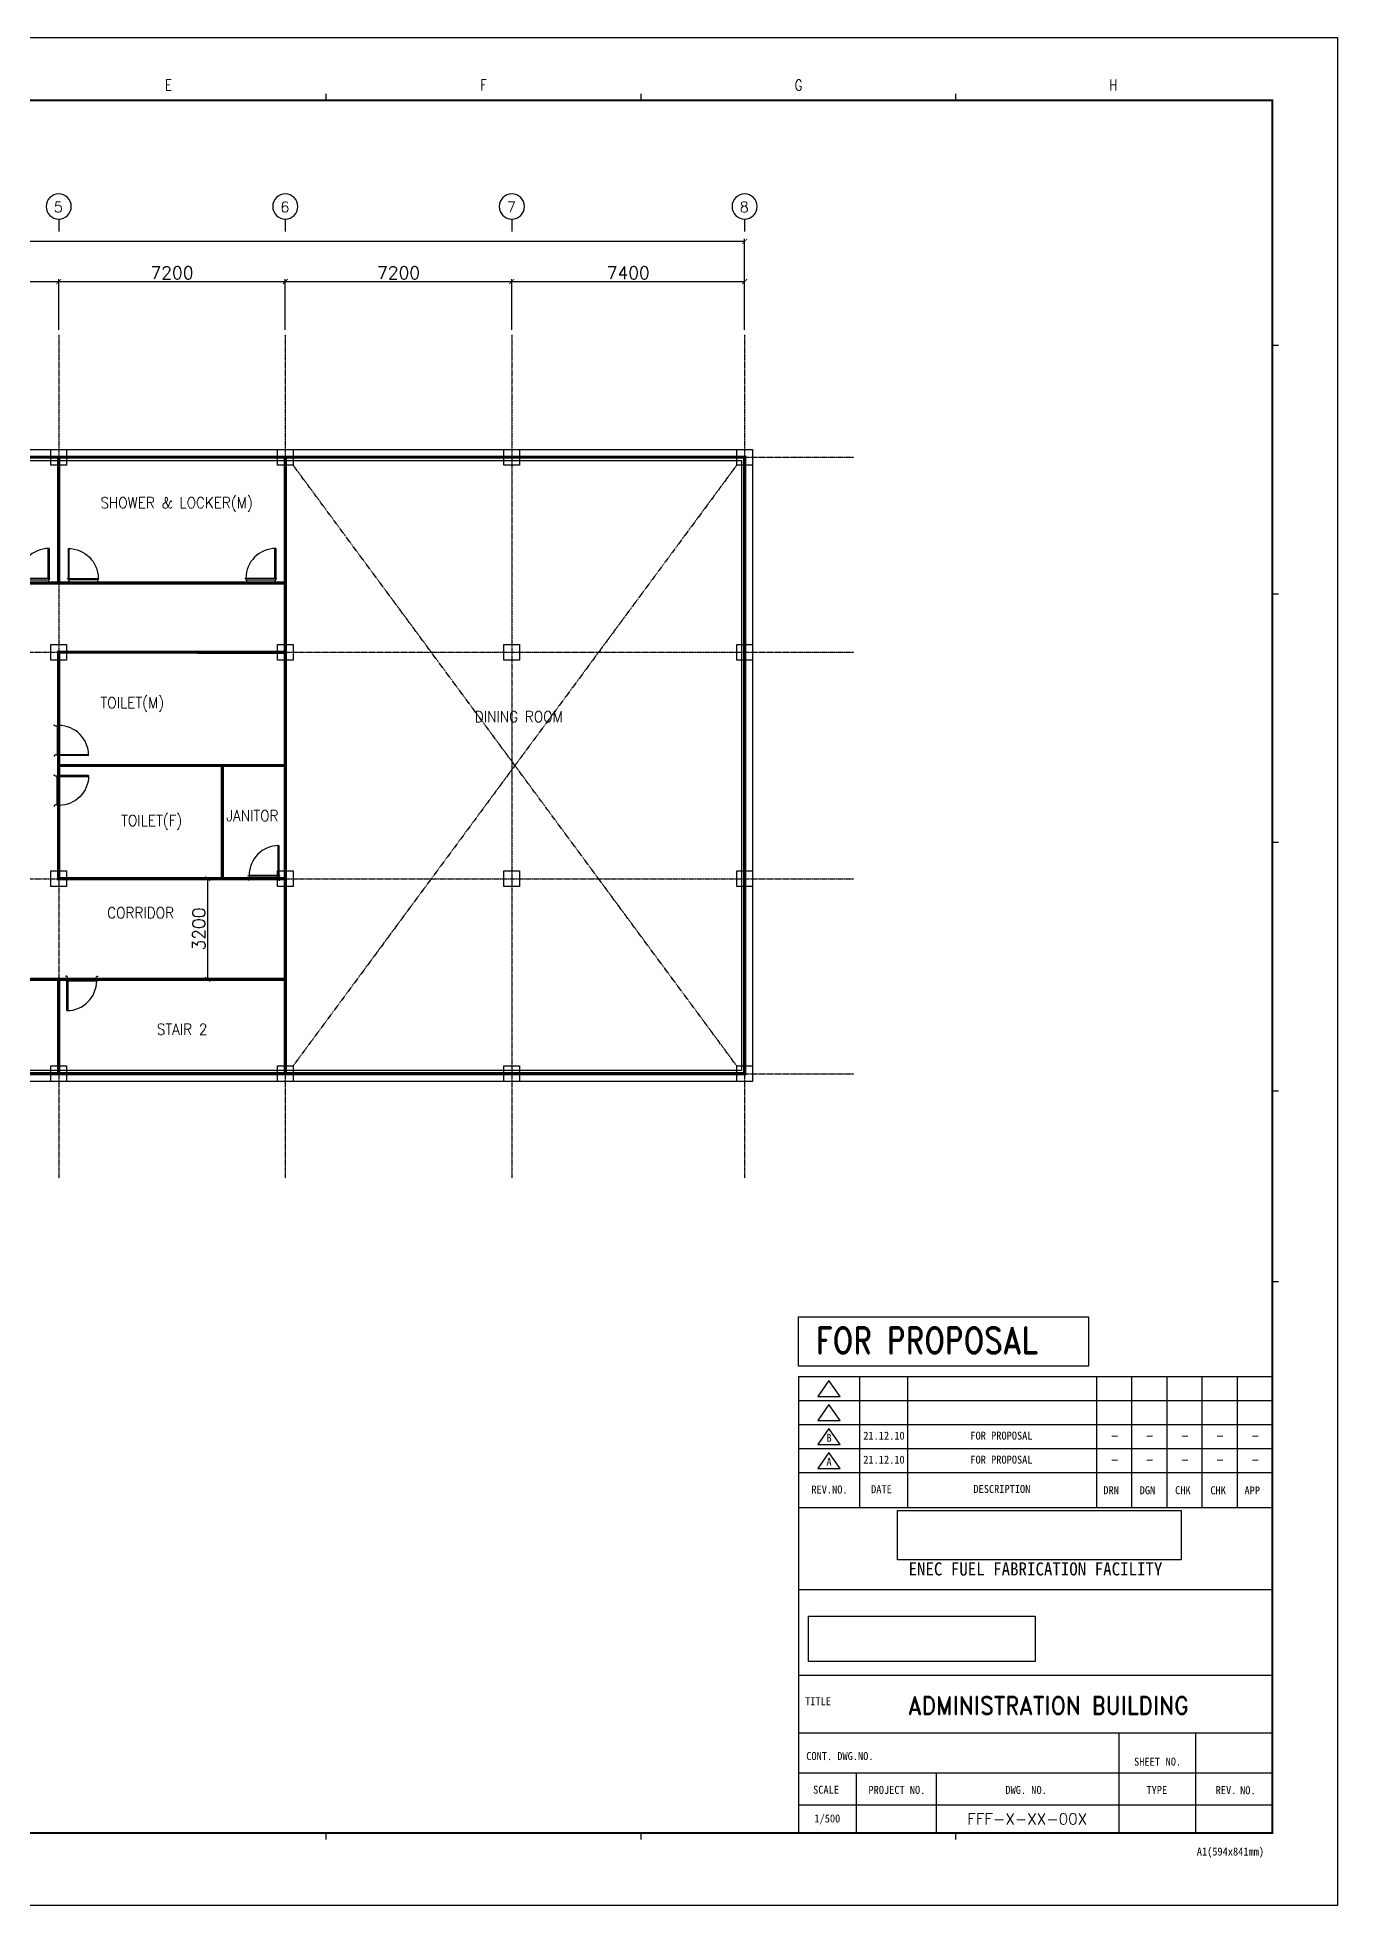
# Model space of a CAD drawing. Header units: millimetres. Extents: x -232466 to 860779, y -177975 to 311634.
# Drawn here: x 128976 to 170303, y -86240 to -26840 of the extents above; entities that cross this region are included whole.
import ezdxf
from ezdxf.enums import TextEntityAlignment as Align

# ---------------------------------------------------------------- set-up
doc = ezdxf.new("R2010")
doc.units = ezdxf.units.MM
doc.header["$XCLIPFRAME"] = 2
doc.linetypes.add('AXES', pattern=[50.8, 31.75, -6.35, 6.35, -6.35])
doc.linetypes.add('CENTER', pattern=[2, 1.25, -0.25, 0.25, -0.25])
doc.layers.add('0 외형선', color=3, linetype='Continuous', lineweight=25)
doc.layers.add('TEXT', color=7, linetype='Continuous', lineweight=15)
for name, color, linetype in [('Center Line', 1, 'CENTER'), ('COL', 2, 'Continuous'), ('dim', 7, 'Continuous'), ('DOOR', 4, 'Continuous'), ('G', 3, 'Continuous'), ('SYM', 7, 'Continuous'), ('TITLEBOX', 7, 'Continuous'), ('TXT', 2, 'Continuous')]:
    doc.layers.add(name, color=color, linetype=linetype)
doc.styles.add('RD20', font='ROMAND.SHX', dxfattribs={"width": 0.8, "height": 2})
doc.styles.add('RD6', font='ROMAND.shx', dxfattribs={"width": 0.83, "height": 6})
doc.styles.add('ROMAND', font='romand')
doc.styles.add('RomanS', font='romans.shx')
doc.styles.add('TBOX', font='romans.shx')
doc.styles.add('돋움체', font='')
doc.styles.get('돋움체').set_extended_font_data('DotumChe')
doc.dimstyles.new('HYUNDAI', dxfattribs={"dimscale": 120, "dimtxt": 3, "dimasz": 3, "dimexe": 1, "dimexo": 2, "dimgap": 1, "dimtad": 1, "dimdec": 0, "dimdsep": 46, "dimtxsty": 'RomanS', "dimcen": 0, "dimclrd": 256, "dimclre": 256, "dimclrt": 3, "dimadec": 0, "dimazin": 0, "dimtfac": 1, "dimtdec": 0, "dimtix": 1, "dimtmove": 2, "dimatfit": 3, "dimfxl": 1, "dimtvp": 1, "dimtolj": 1, "dimarcsym": 0})
picture_1 = doc.add_image_def('image1', size_in_pixel=(850, 283))
picture_2 = doc.add_image_def('image2.jpg', size_in_pixel=(500, 87))

# ---------------------------------------------------------------- blocks, each defined once
blk = doc.blocks.new('_ArchTick')
at = {"color": 0, "linetype": 'ByBlock', "const_width": 0.15}
blk.add_lwpolyline([(-0.5, -0.5), (0.5, 0.5)], dxfattribs=at)
blk = doc.blocks.new('*D117')
at = {"layer": 'Defpoints', "color": 0}
for p in [(151455, -33324), (100655, -36302), (151455, -36302)]:
    blk.add_point(p, dxfattribs=at)
at = {"layer": 'dim', "lineweight": -2}
for p, q in [((100655, -36142), (100655, -33244)), ((151455, -36142), (151455, -33244)), ((100655, -33324), (151455, -33324))]:
    blk.add_line(p, q, dxfattribs=at)
at = {"layer": 'dim', "lineweight": -2, "xscale": 160, "yscale": 160, "zscale": 160, "rotation": 180}
blk.add_blockref('_ArchTick', (100655, -33324), dxfattribs=at)
at = {"layer": 'dim', "lineweight": -2, "xscale": 160, "yscale": 160, "zscale": 160}
blk.add_blockref('_ArchTick', (151455, -33324), dxfattribs=at)
at = {"layer": 'dim', "color": 0, "insert": (126055, -33044), "char_height": 400, "attachment_point": 5, "style": 'RomanS', "bg_fill": 3, "box_fill_scale": 1.1, "bg_fill_color": 257, "bg_fill_transparency": 0}
blk.add_mtext('\\A1;50800', dxfattribs=at)
blk = doc.blocks.new('*D120')
at = {"layer": 'Defpoints', "color": 0}
for p in [(129655, -34603), (122455, -36302), (129655, -36302)]:
    blk.add_point(p, dxfattribs=at)
at = {"layer": 'dim', "lineweight": -2}
for p, q in [((122455, -36142), (122455, -34523)), ((122455, -34603), (129655, -34603)), ((129655, -36142), (129655, -34523))]:
    blk.add_line(p, q, dxfattribs=at)
at = {"layer": 'dim', "lineweight": -2, "xscale": 160, "yscale": 160, "zscale": 160, "rotation": 180}
blk.add_blockref('_ArchTick', (122455, -34603), dxfattribs=at)
at = {"layer": 'dim', "lineweight": -2, "xscale": 160, "yscale": 160, "zscale": 160}
blk.add_blockref('_ArchTick', (129655, -34603), dxfattribs=at)
at = {"layer": 'dim', "color": 0, "insert": (126055, -34323), "char_height": 400, "attachment_point": 5, "style": 'RomanS', "bg_fill": 3, "box_fill_scale": 1.1, "bg_fill_color": 257, "bg_fill_transparency": 0}
blk.add_mtext('\\A1;7200', dxfattribs=at)
blk = doc.blocks.new('*D121')
at = {"layer": 'Defpoints', "color": 0}
for p in [(136855, -34603), (129655, -36302), (136855, -36302)]:
    blk.add_point(p, dxfattribs=at)
at = {"layer": 'dim', "lineweight": -2}
for p, q in [((129655, -36142), (129655, -34523)), ((129655, -34603), (136855, -34603)), ((136855, -36142), (136855, -34523))]:
    blk.add_line(p, q, dxfattribs=at)
at = {"layer": 'dim', "lineweight": -2, "xscale": 160, "yscale": 160, "zscale": 160, "rotation": 180}
blk.add_blockref('_ArchTick', (129655, -34603), dxfattribs=at)
at = {"layer": 'dim', "lineweight": -2, "xscale": 160, "yscale": 160, "zscale": 160}
blk.add_blockref('_ArchTick', (136855, -34603), dxfattribs=at)
at = {"layer": 'dim', "color": 0, "insert": (133255, -34323), "char_height": 400, "attachment_point": 5, "style": 'RomanS', "bg_fill": 3, "box_fill_scale": 1.1, "bg_fill_color": 257, "bg_fill_transparency": 0}
blk.add_mtext('\\A1;7200', dxfattribs=at)
blk = doc.blocks.new('*D122')
at = {"layer": 'Defpoints', "color": 0}
for p in [(151455, -34603), (144055, -36302), (151455, -36302)]:
    blk.add_point(p, dxfattribs=at)
at = {"layer": 'dim', "lineweight": -2}
for p, q in [((144055, -36142), (144055, -34523)), ((144055, -34603), (151455, -34603)), ((151455, -36142), (151455, -34523))]:
    blk.add_line(p, q, dxfattribs=at)
at = {"layer": 'dim', "lineweight": -2, "xscale": 160, "yscale": 160, "zscale": 160, "rotation": 180}
blk.add_blockref('_ArchTick', (144055, -34603), dxfattribs=at)
at = {"layer": 'dim', "lineweight": -2, "xscale": 160, "yscale": 160, "zscale": 160}
blk.add_blockref('_ArchTick', (151455, -34603), dxfattribs=at)
at = {"layer": 'dim', "color": 0, "insert": (147755, -34323), "char_height": 400, "attachment_point": 5, "style": 'RomanS', "bg_fill": 3, "box_fill_scale": 1.1, "bg_fill_color": 257, "bg_fill_transparency": 0}
blk.add_mtext('\\A1;7400', dxfattribs=at)
blk = doc.blocks.new('*D124')
at = {"layer": 'Defpoints', "color": 0}
for p in [(144055, -34603), (136855, -36302), (144055, -36302)]:
    blk.add_point(p, dxfattribs=at)
at = {"layer": 'dim', "lineweight": -2}
for p, q in [((136855, -36142), (136855, -34523)), ((136855, -34603), (144055, -34603)), ((144055, -36142), (144055, -34523))]:
    blk.add_line(p, q, dxfattribs=at)
at = {"layer": 'dim', "lineweight": -2, "xscale": 160, "yscale": 160, "zscale": 160, "rotation": 180}
blk.add_blockref('_ArchTick', (136855, -34603), dxfattribs=at)
at = {"layer": 'dim', "lineweight": -2, "xscale": 160, "yscale": 160, "zscale": 160}
blk.add_blockref('_ArchTick', (144055, -34603), dxfattribs=at)
at = {"layer": 'dim', "color": 0, "insert": (140455, -34323), "char_height": 400, "attachment_point": 5, "style": 'RomanS', "bg_fill": 3, "box_fill_scale": 1.1, "bg_fill_color": 257, "bg_fill_transparency": 0}
blk.add_mtext('\\A1;7200', dxfattribs=at)
blk = doc.blocks.new('SD1')
at = {"color": 8}
for p, q in [((-55, 200), (-975, 200)), ((-955, 155), (-45, 155))]:
    blk.add_line(p, q, dxfattribs=at)
for points in [[(-25, 1150), (-25, 200), (-55, 200), (-55, 1150)], [(-1000, 180), (-1000, 200), (-975, 200), (-975, 155), (-955, 155), (-955, 95), (-975, 50), (-1000, 50), (-1000, 70)], [(0, 180), (0, 200), (-25, 200), (-25, 155), (-45, 155), (-45, 95), (-25, 50), (0, 50), (0, 70)]]:
    blk.add_lwpolyline(points)
blk.add_arc((-25, 200), 950, 90, 180)
blk = doc.blocks.new('*D133')
at = {"layer": 'Defpoints', "color": 0}
for p in [(133515, -53590), (134389, -53590), (133515, -56790)]:
    blk.add_point(p, dxfattribs=at)
at = {"layer": 'dim', "lineweight": -2}
for p, q in [((133675, -53590), (134469, -53590)), ((134389, -56790), (134389, -53590)), ((133675, -56790), (134469, -56790))]:
    blk.add_line(p, q, dxfattribs=at)
at = {"layer": 'dim', "lineweight": -2, "xscale": 160, "yscale": 160, "zscale": 160}
for p, rotation in [((134389, -53590), 90), ((134389, -56790), 270)]:
    blk.add_blockref('_ArchTick', p, dxfattribs=dict(at, rotation=rotation))
at = {"layer": 'dim', "color": 0, "insert": (134109, -55190), "char_height": 400, "attachment_point": 5, "rotation": 90, "style": 'RomanS', "bg_fill": 3, "box_fill_scale": 1.1, "bg_fill_color": 257, "bg_fill_transparency": 0}
blk.add_mtext('\\A1;3200', dxfattribs=at)
blk = doc.blocks.new('주열')
at = {"layer": 'SYM'}
blk.add_line((0, 600), (0, 0), dxfattribs=at)
blk.add_circle((0, 1200), 600, dxfattribs=at)

msp = doc.modelspace()

# ---------------------------------------------------------------- linework, layer by layer
msp.add_line((168228.6, -83030.9), (168228.6, -83946.7))
at = {"layer": '0 외형선', "linetype": 'Continuous', "const_width": 100}
for points in [[(126057.5, -40190.1), (129654.6, -40190.1), (129654.6, -44190.1), (126057.5, -44190.1)], [(129654.9, -40190.1), (136854.6, -40190.1), (136854.6, -44190.1), (129654.9, -44190.1)], [(136854.6, -40190.1), (151454.3, -40190.1), (151455.5, -59790.1), (136854.6, -59790.1)], [(129653.4, -46390.1), (136853.2, -46390.2), (136853.1, -49990.1), (129653.4, -49990.1)], [(129653.4, -49990.1), (134853.8, -49990.1), (134853.8, -53590.1), (129653.4, -53590.1)], [(134853.8, -49990.1), (136853.8, -49990.1), (136853.8, -53590.1), (134853.8, -53590.1)], [(122457.5, -56790.1), (129654.6, -56790.1), (129654.6, -59790.1), (122457.5, -59790.1)], [(129653.2, -56790.1), (136853.2, -56790.1), (136853.2, -59790.1), (129653.2, -59790.1)]]:
    msp.add_lwpolyline(points, close=True, dxfattribs=at)
msp.add_lwpolyline([(129654.2, -40190.1), (133254.6, -40190.1)], dxfattribs=at)
at = {"layer": 'Center Line', "linetype": 'AXES'}
for p, q in [((96086, -40190.1), (154927.2, -40190.1)), ((151204.3, -40440.1), (137104.6, -59540.1)), ((151203.1, -59540.1), (137104.6, -40440.1)), ((96086, -46390.1), (154927.2, -46390.1)), ((96086, -53590.1), (154927.2, -53590.1)), ((96086, -59790.1), (154927.2, -59790.1))]:
    msp.add_line(p, q, dxfattribs=at)
at = {"layer": 'COL'}
for points in [[(129404.2, -40440.1), (129404.2, -39940.1), (129904.2, -39940.1), (129904.2, -40440.1)], [(136604.6, -40440.1), (136604.6, -39940.1), (137104.6, -39940.1), (137104.6, -40440.1)], [(143804.6, -40440.1), (143804.6, -39940.1), (144304.6, -39940.1), (144304.6, -40440.1)], [(151204.3, -40440.1), (151204.3, -39940.1), (151704.3, -39940.1), (151704.3, -40440.1)], [(129404.6, -46640.1), (129404.6, -46140.1), (129904.6, -46140.1), (129904.6, -46640.1)], [(136604.6, -46640.1), (136604.6, -46140.1), (137104.6, -46140.1), (137104.6, -46640.1)], [(143804.6, -46640.1), (143804.6, -46140.1), (144304.6, -46140.1), (144304.6, -46640.1)], [(151204.6, -46640.1), (151204.6, -46140.1), (151704.6, -46140.1), (151704.6, -46640.1)], [(129404.6, -53840.1), (129404.6, -53340.1), (129904.6, -53340.1), (129904.6, -53840.1)], [(136604.6, -53840.1), (136604.6, -53340.1), (137104.6, -53340.1), (137104.6, -53840.1)], [(143804.6, -53840.1), (143804.6, -53340.1), (144304.6, -53340.1), (144304.6, -53840.1)], [(151204.6, -53840.1), (151204.6, -53340.1), (151704.6, -53340.1), (151704.6, -53840.1)], [(129404.6, -60040.1), (129404.6, -59540.1), (129904.6, -59540.1), (129904.6, -60040.1)], [(136604.6, -60040.1), (136604.6, -59540.1), (137104.6, -59540.1), (137104.6, -60040.1)], [(143803.1, -60040.1), (143803.1, -59540.1), (144303.1, -59540.1), (144303.1, -60040.1)], [(151203.1, -60040.1), (151203.1, -59540.1), (151703.1, -59540.1), (151703.1, -60040.1)]]:
    msp.add_lwpolyline(points, close=True, dxfattribs=at)
at = {"layer": 'TITLEBOX', "color": 4, "linetype": 'Continuous'}
for p, q in [((138152.6, -28840.1), (138152.6, -28640.1)), ((138152.6, -28840.1), (138152.6, -28640.1)), ((148166.3, -28840.1), (148166.3, -28640.1)), ((148166.3, -28840.1), (148166.3, -28640.1)), ((158166.3, -28840.1), (158166.3, -28640.1)), ((158166.3, -28840.1), (158166.3, -28640.1)), ((168428.6, -36640.1), (168228.6, -36640.1)), ((168428.6, -44540.1), (168228.6, -44540.1)), ((168428.6, -52440.1), (168228.6, -52440.1)), ((168428.6, -60340.1), (168228.6, -60340.1)), ((168428.6, -66402.8), (168228.6, -66402.8)), ((138152.6, -84140.2), (138152.6, -83940.2)), ((138152.6, -84140.2), (138152.6, -83940.2)), ((148166.3, -84140.2), (148166.3, -83940.2)), ((148166.3, -84140.2), (148166.3, -83940.2)), ((158166.3, -84140.2), (158166.3, -83940.2))]:
    msp.add_line(p, q, dxfattribs=at)
at = {"layer": 'TITLEBOX', "color": 30, "linetype": 'Continuous'}
for p, q in [((153168.4, -67524.9), (162379.7, -67524.9)), ((153168.4, -69087.6), (153168.4, -67524.9)), ((162379.7, -67524.9), (162379.7, -69087.6)), ((162379.7, -69087.6), (153168.4, -69087.6)), ((158166.3, -84140.2), (158166.3, -83940.2))]:
    msp.add_line(p, q, dxfattribs=at)
at = {"layer": 'TITLEBOX'}
for p, q in [((153168.4, -69413.4), (168228.6, -69413.4)), ((153168.4, -69413.4), (153168.4, -83946.7)), ((153168.4, -69413.4), (168228.6, -69413.4)), ((153168.4, -69413.4), (153168.4, -83946.7)), ((155101.8, -69413.4), (155101.8, -73585.5)), ((155101.8, -69413.4), (155101.8, -73585.5)), ((156628.2, -69413.4), (156628.2, -73585.5)), ((156628.2, -69413.4), (156628.2, -73585.5)), ((162636.3, -69417.1), (162636.3, -73585.5)), ((162636.3, -69417.1), (162636.3, -73585.5)), ((163754.8, -69417.1), (163754.8, -73585.5)), ((163754.8, -69417.1), (163754.8, -73585.5)), ((164873.3, -69417.1), (164873.3, -73585.5)), ((164873.3, -69417.1), (164873.3, -73585.5)), ((165991.7, -69417.1), (165991.7, -73585.5)), ((165991.7, -69417.1), (165991.7, -73585.5)), ((167110.2, -69417.1), (167110.2, -73585.5)), ((167110.2, -69417.1), (167110.2, -73585.5)), ((154135.1, -69540.6), (153778.9, -70049.4)), ((154135.1, -69540.6), (153778.9, -70049.4)), ((153778.9, -70049.4), (154491.3, -70049.4)), ((153778.9, -70049.4), (154491.3, -70049.4)), ((154491.3, -70049.4), (154135.1, -69540.6)), ((154491.3, -70049.4), (154135.1, -69540.6)), ((153168.4, -70176.6), (168228.6, -70176.6)), ((153168.4, -70176.6), (168228.6, -70176.6)), ((154135.1, -70303.8), (153778.9, -70812.6)), ((154135.1, -70303.8), (153778.9, -70812.6)), ((154491.3, -70812.6), (154135.1, -70303.8)), ((154491.3, -70812.6), (154135.1, -70303.8)), ((153168.4, -70939.8), (168228.6, -70939.8)), ((153168.4, -70939.8), (168228.6, -70939.8)), ((153778.9, -70812.6), (154491.3, -70812.6)), ((153778.9, -70812.6), (154491.3, -70812.6)), ((154135.1, -71067), (153778.9, -71575.8)), ((154135.1, -71067), (153778.9, -71575.8)), ((154491.3, -71575.8), (154135.1, -71067)), ((154491.3, -71575.8), (154135.1, -71067)), ((153168.4, -71703), (168228.6, -71703)), ((153168.4, -71703), (168228.6, -71703)), ((153778.9, -71575.8), (154491.3, -71575.8)), ((153778.9, -71575.8), (154491.3, -71575.8)), ((154135.1, -71830.2), (153778.9, -72338.9)), ((154135.1, -71830.2), (153778.9, -72338.9)), ((154491.3, -72338.9), (154135.1, -71830.2)), ((154491.3, -72338.9), (154135.1, -71830.2)), ((153168.4, -72466.1), (168228.6, -72466.1)), ((153168.4, -72466.1), (168228.6, -72466.1)), ((153778.9, -72338.9), (154491.3, -72338.9)), ((153778.9, -72338.9), (154491.3, -72338.9)), ((153168.4, -73585.5), (168228.6, -73585.5)), ((153168.4, -73585.5), (168228.6, -73585.5)), ((153168.4, -76184.6), (168228.6, -76184.6)), ((153168.4, -76184.6), (168228.6, -76184.6)), ((153168.4, -78909.7), (168228.6, -78909.7)), ((153168.4, -78909.7), (168228.6, -78909.7)), ((153168.4, -80741.3), (168228.6, -80741.3)), ((153168.4, -80741.3), (168228.6, -80741.3)), ((163344.2, -80741.3), (163344.2, -83946.7)), ((163344.2, -80741.3), (163344.2, -83946.7)), ((165786.4, -80741.3), (165786.4, -83946.7)), ((165786.4, -80741.3), (165786.4, -83946.7)), ((153168.4, -82013.3), (168228.6, -82013.3)), ((153168.4, -82013.3), (168228.6, -82013.3)), ((155000, -82013.3), (155000, -83946.7)), ((155000, -82013.3), (155000, -83946.7)), ((157544, -82013.3), (157544, -83946.7)), ((157544, -82013.3), (157544, -83946.7)), ((153168.4, -83030.9), (168228.6, -83030.9)), ((153168.4, -83030.9), (168228.6, -83030.9))]:
    msp.add_line(p, q, dxfattribs=at)
at = {"layer": 'TITLEBOX', "color": 30}
msp.add_line((168228.6, -83946.7), (168228.6, -83931.5), dxfattribs=at)
at = {"layer": 'TITLEBOX', "color": 7}
msp.add_lwpolyline([(86202.6, -26840.1), (170302.6, -26840.1), (170302.6, -86240.1), (86202.6, -86240.1)], close=True, dxfattribs=at)
at = {"layer": 'TITLEBOX', "color": 4, "const_width": 70}
msp.add_lwpolyline([(88202.6, -28840.1), (168228.6, -28840.1), (168228.6, -83931.5), (88202.6, -83931.5)], close=True, dxfattribs=at)

# ---------------------------------------------------------------- block references
at = {"layer": 'DOOR'}
for p in [(129371.3, -44240.1), (136576.9, -44240.1), (136679.9, -53685.1)]:
    msp.add_blockref('SD1', p, dxfattribs=at)
at = {"layer": 'DOOR', "xscale": -1}
msp.add_blockref('SD1', (129932.6, -44240.1), dxfattribs=at)
at = {"layer": 'DOOR'}
for p, rotation in [((129454.9, -49693.8), 270.0000000000002), ((129885.5, -56635.1), 180)]:
    msp.add_blockref('SD1', p, dxfattribs=dict(at, rotation=rotation))
at = {"layer": 'DOOR', "xscale": -1, "rotation": 269.9999999999998}
msp.add_blockref('SD1', (129454.9, -50286.3), dxfattribs=at)

# ---------------------------------------------------------------- texts
at = {"layer": 'G', "color": 3, "style": 'RomanS', "width": 0.9}
for s, p in [('SHOWER & LOCKER(M)', (133403.7, -41661)), ('TOILET(M)', (131994.5, -48020.4)), ('DINING ROOM', (144276.1, -48438.2)), ('TOILET(F)', (132610.2, -51765.6)), ('JANITOR', (135809.7, -51587.3)), ('CORRIDOR', (132257, -54673.8)), ('STAIR 2', (133576.4, -58377.3))]:
    msp.add_text(s, height=350, dxfattribs=at).set_placement(p, align=Align.MIDDLE)
at = {"layer": 'SYM', "style": 'ROMAND'}
for s, p in [('5', (129499, -32401.3)), ('6', (136699, -32401.3)), ('7', (143899, -32401.3)), ('8', (151299, -32401.3))]:
    msp.add_text(s, height=336.4, dxfattribs=at).set_placement(p)
at = {"layer": 'TEXT', "color": 7, "style": '돋움체'}
for s, height, p in [('B', 254.4, (154138.5, -71366.5)), ('21.12.10', 254.4, (155883.7, -71297.1)), ('FOR PROPOSAL', 254.396, (159618.1, -71297.1)), ('A', 254.4, (154138.5, -72129.7)), ('21.12.10', 254.4, (155883.7, -72060.3)), ('FOR PROPOSAL', 254.396, (159618.1, -72060.3))]:
    msp.add_text(s, height=height, dxfattribs=at).set_placement(p, align=Align.MIDDLE_CENTER)
msp.add_text('1/500', height=254.4, dxfattribs=at).set_placement((154084.2, -83488.8), align=Align.MIDDLE)
at = {"layer": 'TITLEBOX', "color": 4, "linetype": 'Continuous', "style": 'TBOX', "width": 0.75}
for s, p in [('E', (133039.6, -28533.5)), ('F', (143053.3, -28533.5)), ('G', (153053.3, -28533.5)), ('H', (163053.3, -28533.5))]:
    msp.add_text(s, height=350, dxfattribs=at).set_placement(p)
at = {"layer": 'TITLEBOX', "style": '돋움체'}
for s, height, p in [('REV.NO.', 254.4, (153576.6, -73136.8)), ('REV.NO.', 254.4, (153576.6, -73136.8)), ('DATE', 254.4, (155474.8, -73126.7)), ('DATE', 254.4, (155474.8, -73126.7)), ('DESCRIPTION', 254.396, (158727.3, -73120)), ('DESCRIPTION', 254.396, (158727.3, -73120)), ('DRN', 254.4, (162857.6, -73159.9)), ('DRN', 254.4, (162857.6, -73159.9)), ('DGN', 254.4, (164011.5, -73159.9)), ('DGN', 254.4, (164011.5, -73159.9)), ('CHK', 254.4, (165138, -73159.9)), ('CHK', 254.4, (165138, -73159.9)), ('CHK', 254.4, (166258.4, -73162.7)), ('CHK', 254.4, (166258.4, -73162.7)), ('APP', 254.4, (167342.1, -73167.9)), ('APP', 254.4, (167342.1, -73167.9)), ('TITLE', 254.4, (153379.5, -79866.8)), ('TITLE', 254.4, (153379.5, -79866.8)), ('CONT. DWG.NO.', 254.396, (153414.1, -81611.5)), ('CONT. DWG.NO.', 254.396, (153414.1, -81611.5)), ('SHEET', 254.4, (163833, -81791)), ('SHEET', 254.4, (163833, -81791)), ('NO.', 254.4, (164835.5, -81787.2)), ('NO.', 254.4, (164835.5, -81787.2)), ('SCALE', 254.4, (153631.5, -82680.5)), ('SCALE', 254.4, (153631.5, -82680.5)), ('PROJECT NO.', 254.396, (155390.7, -82688)), ('PROJECT NO.', 254.396, (155390.7, -82688)), ('DWG. NO.', 254.4, (159744.5, -82688.1)), ('DWG. NO.', 254.4, (159744.5, -82688.1)), ('TYPE', 254.4, (164226.1, -82690.7)), ('TYPE', 254.4, (164226.1, -82690.7)), ('REV.', 254.4, (166427.6, -82693.4)), ('REV.', 254.4, (166427.6, -82693.4)), ('NO.', 254.4, (167204, -82698)), ('NO.', 254.4, (167204, -82698))]:
    msp.add_text(s, height=height, dxfattribs=at).set_placement(p)
at = {"layer": 'TITLEBOX', "color": 3, "style": '돋움체'}
msp.add_text('ENEC FUEL FABRICATION FACILITY', height=416.189, dxfattribs=at).set_placement((160698.5, -75534.8), align=Align.MIDDLE)
at = {"layer": 'TITLEBOX', "color": 0, "style": '돋움체'}
msp.add_text('A1(594x841mm)', height=254.396, dxfattribs=at).set_placement((165826.3, -84647.1))
at = {"layer": 'TXT', "color": 30, "linetype": 'Continuous', "style": 'RD6', "width": 0.83}
msp.add_text('FOR PROPOSAL', height=835.501, dxfattribs=at).set_placement((153719, -68684.6))
at = {"layer": 'TXT', "color": 7, "style": 'RD20', "width": 0.83}
for p in [(163211.5, -71436.6), (164330, -71436.6), (165448.5, -71436.6), (166566.9, -71436.6), (167685.4, -71436.6), (163211.5, -72199.8), (164330, -72199.8), (165448.5, -72199.8), (166566.9, -72199.8), (167685.4, -72199.8)]:
    msp.add_text('-', height=282.8, dxfattribs=at).set_placement(p, align=Align.CENTER)
at = {"layer": 'TXT', "color": 7, "style": 'ROMAND', "width": 0.9}
msp.add_text('ADMINISTRATION BUILDING', height=565.517, dxfattribs=at).set_placement((161108.1, -79878), align=Align.MIDDLE)
at = {"layer": 'TXT', "color": 7, "style": 'RD20'}
msp.add_text('FFF-X-XX-00X', height=353.448, dxfattribs=at).set_placement((160437.3, -83659.2), align=Align.CENTER)

# ---------------------------------------------------------------- pictures from other files: only their frames are drawn
image = msp.add_image(picture_2, insert=(156316.8, -75240.7), size_in_units=(9015.9, 1568.8))
image.dxf.flags = 7
image = msp.add_image(picture_1, insert=(153343.5, -79100.4), size_in_units=(7427.9, 2473.1))
image.set_boundary_path([(15.17, 45.797), (840.684, 210.9)])

# ---------------------------------------------------------------- next in the draw order: dimensions: what is measured, and where the dimension line sits
at = {"layer": 'dim'}
dim = msp.add_linear_dim(base=(151454.6, -33323.9), p1=(100654.6, -36301.8), p2=(151454.6, -36301.8), dimstyle='HYUNDAI', override={"dimscale": 80, "dimtxt": 5, "dimasz": 2, "dimpost": '\\X', "dimblk1": 'ArchTick', "dimblk2": 'ArchTick', "dimsah": 1, "dimclrt": 0, "dimtfill": 1}, dxfattribs=at)
dim.commit()
dim.dimension.update_dxf_attribs({"geometry": '*D117', "text_midpoint": (126054.6, -33043.9)})
dim = msp.add_linear_dim(base=(134388.6, -53590.1), p1=(133515, -56790.1), p2=(133515, -53590.1), angle=90, dimstyle='HYUNDAI', override={"dimscale": 80, "dimtxt": 5, "dimasz": 2, "dimpost": '\\X', "dimblk1": 'ArchTick', "dimblk2": 'ArchTick', "dimsah": 1, "dimclrt": 0, "dimtfill": 1}, dxfattribs=at)
dim.commit()
dim.dimension.update_dxf_attribs({"geometry": '*D133', "text_midpoint": (134108.6, -55190.1)})

# ---------------------------------------------------------------- next in the draw order: linework, layer by layer
at = {"layer": '0 외형선', "linetype": 'Continuous'}
for points in [[(100404.3, -39940.1), (151702.9, -39940.1), (151702.9, -60040.1), (100404.3, -60040.1)], [(100754.3, -40290.1), (151352.9, -40290.1), (151352.9, -59690.1), (100754.3, -59690.1)]]:
    msp.add_lwpolyline(points, close=True, dxfattribs=at)

# ---------------------------------------------------------------- next in the draw order: block references
at = {"layer": 'SYM', "xscale": -0.6666666666666666, "yscale": 0.6666666666666666, "zscale": 0.6666666666666666, "rotation": 359.9999999999999}
for p in [(129654.6, -33017.1), (136854.6, -33017.1), (144054.6, -33017.1), (151454.6, -33017.1)]:
    msp.add_blockref('주열', p, dxfattribs=at)

# ---------------------------------------------------------------- next in the draw order: dimensions: what is measured, and where the dimension line sits
at = {"layer": 'dim'}
for base, p1, p2, picture, middle in [((129654.6, -34603.5), (122454.6, -36301.8), (129654.6, -36301.8), '*D120', (126054.6, -34323.5)), ((151454.6, -34603.5), (144054.6, -36301.8), (151454.6, -36301.8), '*D122', (147754.6, -34323.5))]:
    dim = msp.add_linear_dim(base=base, p1=p1, p2=p2, dimstyle='HYUNDAI', override={"dimscale": 80, "dimtxt": 5, "dimasz": 2, "dimpost": '\\X', "dimblk1": 'ArchTick', "dimblk2": 'ArchTick', "dimsah": 1, "dimclrt": 0, "dimtfill": 1}, dxfattribs=at)
    dim.commit()
    dim.dimension.update_dxf_attribs({"geometry": picture, "text_midpoint": middle})

# ---------------------------------------------------------------- next in the draw order: linework, layer by layer
at = {"layer": 'Center Line', "linetype": 'AXES'}
for p, q in [((144054.6, -36301.8), (144054.6, -63111.5)), ((151454.6, -36301.8), (151454.6, -63111.5))]:
    msp.add_line(p, q, dxfattribs=at)

# ---------------------------------------------------------------- next in the draw order: dimensions: what is measured, and where the dimension line sits
at = {"layer": 'dim'}
dim = msp.add_linear_dim(base=(136854.6, -34603.5), p1=(129654.6, -36301.8), p2=(136854.6, -36301.8), dimstyle='HYUNDAI', override={"dimscale": 80, "dimtxt": 5, "dimasz": 2, "dimpost": '\\X', "dimblk1": 'ArchTick', "dimblk2": 'ArchTick', "dimsah": 1, "dimclrt": 0, "dimtfill": 1}, dxfattribs=at)
dim.commit()
dim.dimension.update_dxf_attribs({"geometry": '*D121', "text_midpoint": (133254.6, -34323.5)})

# ---------------------------------------------------------------- next in the draw order: linework, layer by layer
at = {"layer": 'Center Line', "linetype": 'AXES'}
for p, q in [((129654.6, -36301.8), (129654.6, -63111.5)), ((136854.6, -36301.8), (136854.6, -63111.5))]:
    msp.add_line(p, q, dxfattribs=at)

# ---------------------------------------------------------------- next in the draw order: dimensions: what is measured, and where the dimension line sits
at = {"layer": 'dim'}
dim = msp.add_linear_dim(base=(144054.6, -34603.5), p1=(136854.6, -36301.8), p2=(144054.6, -36301.8), dimstyle='HYUNDAI', override={"dimscale": 80, "dimtxt": 5, "dimasz": 2, "dimpost": '\\X', "dimblk1": 'ArchTick', "dimblk2": 'ArchTick', "dimsah": 1, "dimclrt": 0, "dimtfill": 1}, dxfattribs=at)
dim.commit()
dim.dimension.update_dxf_attribs({"geometry": '*D124', "text_midpoint": (140454.6, -34323.5)})

doc.saveas('drawing.dxf')
